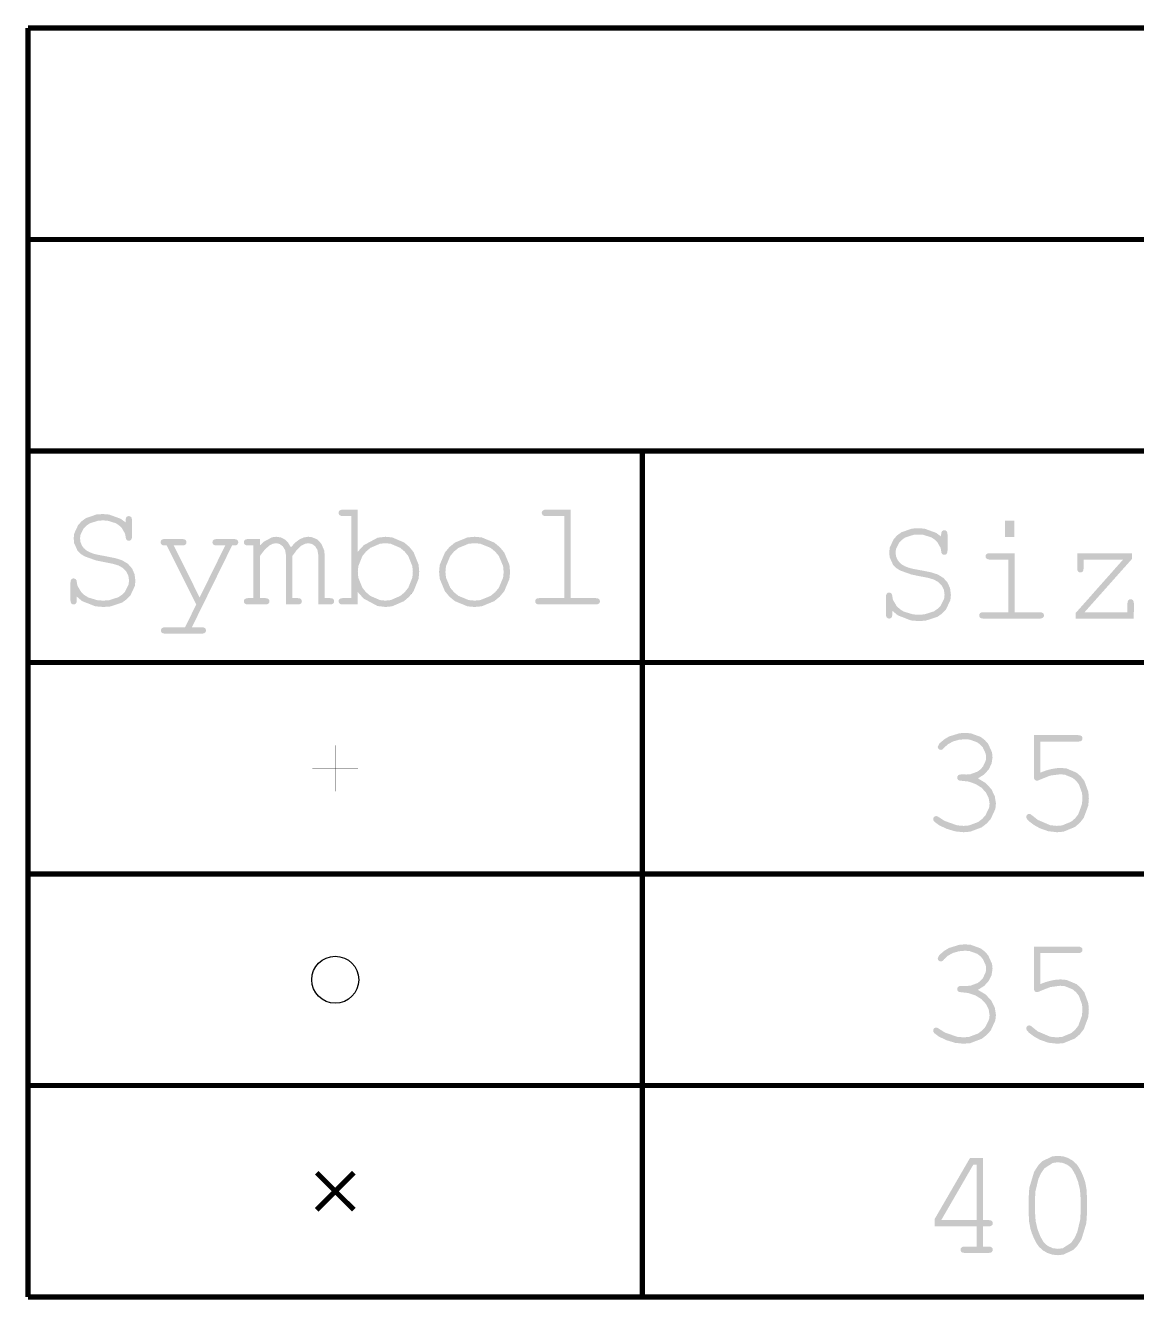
# Model space of a CAD drawing. Extents: x 0 to 13284, y 0 to 3969.
# Drawn here: x 7114 to 7962, y 2996 to 3969 of the extents above; entities that cross this region are included whole.
import ezdxf

# ---------------------------------------------------------------- set-up
doc = ezdxf.new("R2010")
doc.units = 0
doc.layers.add('DRILL_SYMBOLS', color=255, linetype='CONTINUOUS')

msp = doc.modelspace()

# ---------------------------------------------------------------- hatches: boundary and pattern name
at = {"layer": 'DRILL_SYMBOLS'}
for points in [[(7367.771693, 3599.107441), (7367.771693, 3566.984685), (7372.381772, 3571.980472), (7382.964409, 3577.689882), (7388.936969, 3578.403583), (7394.051654, 3577.922362), (7403.134843, 3574.072835), (7407.103307, 3570.704488), (7410.408583, 3566.63689), (7414.186024, 3557.193228), (7414.658228, 3551.817244), (7414.18063, 3546.381732), (7410.359921, 3536.808346), (7409.813858, 3551.586535), (7409.420984, 3555.996575), (7406.277913, 3563.767756), (7403.527717, 3567.128898), (7400.251299, 3569.916929), (7392.898228, 3573.103228), (7388.821614, 3573.501535), (7384.745, 3573.103228), (7377.391929, 3569.916929), (7374.115512, 3567.128898), (7371.365315, 3563.767756), (7368.222244, 3555.996575), (7367.82937, 3551.586535), (7368.222244, 3547.176496), (7371.365315, 3539.405354), (7374.115512, 3536.044213), (7377.391929, 3533.256181), (7384.745, 3530.069843), (7388.821614, 3529.671575), (7392.898228, 3530.069843), (7400.251299, 3533.256181), (7403.527717, 3536.044213), (7406.277913, 3539.405354), (7409.420984, 3547.176496), (7409.813858, 3551.586535), (7410.359921, 3536.808346), (7407.016811, 3532.670433), (7403.021299, 3529.239409), (7393.981378, 3525.318228), (7388.936969, 3524.82811), (7382.85626, 3525.541732), (7372.273622, 3531.250709), (7367.771693, 3536.246063), (7367.771693, 3526.730354), (7356.410512, 3526.730354), (7354.925472, 3526.903346), (7353.93063, 3527.422402), (7353.368346, 3528.200945), (7353.180906, 3529.15252), (7353.368346, 3530.140118), (7353.93063, 3530.911496), (7354.925472, 3531.408898), (7356.410512, 3531.574685), (7362.927323, 3531.574685), (7362.927323, 3594.205433), (7356.410512, 3594.205433), (7354.925472, 3594.378425), (7353.93063, 3594.89748), (7353.368346, 3595.690433), (7353.180906, 3596.685276), (7353.368346, 3597.63685), (7353.93063, 3598.415394), (7354.925472, 3598.934449), (7356.410512, 3599.107441)], [(7530.230945, 3599.107441), (7530.230945, 3531.574685), (7549.262362, 3531.574685), (7550.79063, 3531.408898), (7551.799882, 3530.911496), (7552.362165, 3530.140118), (7552.549606, 3529.15252), (7552.362165, 3528.200945), (7551.799882, 3527.422402), (7550.79063, 3526.903346), (7549.262362, 3526.730354), (7506.355118, 3526.730354), (7504.870118, 3526.903346), (7503.875276, 3527.422402), (7503.312992, 3528.200945), (7503.125551, 3529.15252), (7503.312992, 3530.140118), (7503.875276, 3530.911496), (7504.870118, 3531.408898), (7506.355118, 3531.574685), (7525.386575, 3531.574685), (7525.386575, 3594.205433), (7511.430197, 3594.205433), (7509.937953, 3594.378425), (7508.921496, 3594.89748), (7508.337559, 3595.690433), (7508.142953, 3596.685276), (7508.330354, 3597.63685), (7508.892677, 3598.415394), (7509.90189, 3598.934449), (7511.430197, 3599.107441)], [(7190.721693, 3589.361063), (7190.721693, 3590.975827), (7190.88748, 3592.460866), (7191.384882, 3593.455709), (7192.15626, 3594.017992), (7193.143858, 3594.205433), (7194.131457, 3594.017992), (7194.902835, 3593.455709), (7195.400236, 3592.460866), (7195.566024, 3590.975827), (7195.566024, 3578.634252), (7195.400236, 3577.149213), (7194.902835, 3576.154409), (7194.131457, 3575.592087), (7193.143858, 3575.404685), (7192.199488, 3575.577677), (7191.442559, 3576.096732), (7190.930748, 3577.005039), (7190.721693, 3578.345906), (7190.301772, 3580.706811), (7187.80748, 3585.060945), (7185.73315, 3587.054213), (7183.201024, 3588.744685), (7177.044646, 3590.676693), (7173.420354, 3590.918189), (7169.617677, 3590.660472), (7163.245039, 3588.598701), (7160.675079, 3586.794685), (7158.606142, 3584.641063), (7156.241614, 3579.782244), (7155.946063, 3577.077126), (7156.277677, 3574.323346), (7157.27248, 3571.829055), (7158.815197, 3569.688031), (7160.790433, 3567.993937), (7163.126102, 3566.66752), (7165.750118, 3565.629449), (7169.29689, 3564.713898), (7174.400787, 3563.755118), (7182.734252, 3562.125906), (7188.011142, 3560.467874), (7192.415748, 3557.786181), (7195.594882, 3554.239409), (7197.519646, 3549.899646), (7198.16122, 3544.839016), (7197.746732, 3540.839921), (7194.43063, 3533.760787), (7191.529055, 3530.680787), (7187.924646, 3528.120236), (7178.98563, 3525.193898), (7173.651063, 3524.82811), (7167.653268, 3525.32185), (7157.560827, 3529.27185), (7153.466181, 3532.72811), (7153.466181, 3529.959921), (7153.300394, 3528.474882), (7152.802992, 3527.480039), (7152.031614, 3526.917756), (7151.044016, 3526.730354), (7150.092441, 3526.917756), (7149.313898, 3527.480039), (7148.794843, 3528.474882), (7148.62185, 3529.959921), (7148.62185, 3543.339606), (7148.787638, 3544.867874), (7149.285039, 3545.877126), (7150.056417, 3546.439409), (7151.044016, 3546.62685), (7151.988386, 3546.453819), (7152.745315, 3545.934764), (7153.257126, 3545.026457), (7153.466181, 3543.68563), (7153.92937, 3541.092205), (7156.769685, 3536.262283), (7159.146811, 3534.025709), (7162.075394, 3532.120787), (7169.32752, 3529.943701), (7173.651063, 3529.671575), (7177.967362, 3529.956299), (7185.161811, 3532.234331), (7188.039961, 3534.227559), (7190.348622, 3536.610118), (7192.987047, 3542.002323), (7193.31689, 3545.012047), (7192.812244, 3548.609291), (7191.298386, 3551.788386), (7188.789685, 3554.448465), (7185.300591, 3556.488583), (7181.032953, 3557.771772), (7173.766378, 3559.199134), (7168.161496, 3560.341732), (7159.482008, 3563.427126), (7156.407441, 3565.369921), (7154.086181, 3567.665945), (7151.433307, 3573.577205), (7151.101693, 3577.19248), (7151.481969, 3580.865394), (7154.524094, 3587.411063), (7157.185984, 3590.28378), (7160.471417, 3592.680748), (7168.502126, 3595.420118), (7173.247362, 3595.76252), (7178.145787, 3595.362441), (7186.882953, 3592.161693)], [(7868.755906, 3590.745157), (7868.755906, 3578.230551), (7861.604685, 3578.230551), (7861.604685, 3590.745157)], [(7812.815039, 3578.576575), (7812.815039, 3580.191339), (7812.980827, 3581.676378), (7813.478228, 3582.67122), (7814.249606, 3583.233504), (7815.237205, 3583.420945), (7816.224803, 3583.233504), (7816.996181, 3582.67122), (7817.493583, 3581.676378), (7817.65937, 3580.191339), (7817.65937, 3567.849764), (7817.493583, 3566.364724), (7816.996181, 3565.369921), (7816.224803, 3564.807598), (7815.237205, 3564.620197), (7814.292835, 3564.793189), (7813.535906, 3565.312244), (7813.024094, 3566.220551), (7812.815039, 3567.561417), (7812.395118, 3569.922323), (7809.900827, 3574.276457), (7807.826496, 3576.269724), (7805.29437, 3577.960197), (7799.137992, 3579.892205), (7795.513701, 3580.133701), (7791.711024, 3579.875984), (7785.338386, 3577.814213), (7782.768425, 3576.010197), (7780.699488, 3573.856575), (7778.334961, 3568.997756), (7778.039409, 3566.292638), (7778.371024, 3563.538858), (7779.365827, 3561.044567), (7780.908543, 3558.903543), (7782.88378, 3557.209449), (7785.219449, 3555.883031), (7787.843465, 3554.844961), (7791.390236, 3553.929409), (7796.494134, 3552.97063), (7804.827598, 3551.341417), (7810.104488, 3549.683386), (7814.509094, 3547.001693), (7817.688228, 3543.454921), (7819.612992, 3539.115157), (7820.254567, 3534.054528), (7819.840079, 3530.055433), (7816.523976, 3522.976299), (7813.622402, 3519.896299), (7810.017992, 3517.335748), (7801.078976, 3514.409409), (7795.744409, 3514.043622), (7789.746614, 3514.537362), (7779.654173, 3518.487362), (7775.559528, 3521.943622), (7775.559528, 3519.175433), (7775.39374, 3517.690394), (7774.896339, 3516.695551), (7774.124961, 3516.133268), (7773.137362, 3515.945866), (7772.185787, 3516.133268), (7771.407244, 3516.695551), (7770.888189, 3517.690394), (7770.715197, 3519.175433), (7770.715197, 3532.555118), (7770.880984, 3534.083386), (7771.378386, 3535.092638), (7772.149764, 3535.654921), (7773.137362, 3535.842362), (7774.081732, 3535.669331), (7774.838661, 3535.150276), (7775.350472, 3534.241969), (7775.559528, 3532.901142), (7776.022717, 3530.307717), (7778.863031, 3525.477795), (7781.240157, 3523.24122), (7784.16874, 3521.336299), (7791.420866, 3519.159213), (7795.744409, 3518.887087), (7800.060709, 3519.171811), (7807.255157, 3521.449843), (7810.133307, 3523.443071), (7812.441969, 3525.82563), (7815.080394, 3531.217835), (7815.410236, 3534.227559), (7814.905591, 3537.824803), (7813.391732, 3541.003898), (7810.883031, 3543.663976), (7807.393937, 3545.704094), (7803.126299, 3546.987283), (7795.859724, 3548.414646), (7790.254843, 3549.557244), (7781.575354, 3552.642638), (7778.500787, 3554.585433), (7776.179528, 3556.881457), (7773.526654, 3562.792717), (7773.195039, 3566.407992), (7773.575315, 3570.080906), (7776.617441, 3576.626575), (7779.279331, 3579.499291), (7782.564764, 3581.89626), (7790.595472, 3584.63563), (7795.340709, 3584.978031), (7800.239134, 3584.577953), (7808.976299, 3581.377205)], [(7244.586417, 3526.730354), (7222.094724, 3571.771378), (7220.652913, 3571.771378), (7219.167913, 3571.944409), (7218.173071, 3572.463465), (7217.610787, 3573.242008), (7217.423346, 3574.193583), (7217.517087, 3574.907244), (7217.798228, 3575.548858), (7218.230748, 3576.067874), (7218.778622, 3576.413898), (7219.549961, 3576.608543), (7220.652913, 3576.673425), (7233.917283, 3576.673425), (7235.402283, 3576.500433), (7236.397126, 3575.981378), (7236.959409, 3575.188386), (7237.14685, 3574.193583), (7236.959409, 3573.242008), (7236.397126, 3572.463465), (7235.402283, 3571.944409), (7233.917283, 3571.771378), (7227.400433, 3571.771378), (7247.181614, 3532.036063), (7266.674409, 3571.771378), (7260.157559, 3571.771378), (7258.672559, 3571.944409), (7257.677717, 3572.463465), (7257.115433, 3573.256417), (7256.927992, 3574.25126), (7257.115433, 3575.202835), (7257.677717, 3575.981378), (7258.672559, 3576.500433), (7260.157559, 3576.673425), (7273.364252, 3576.673425), (7274.89252, 3576.500433), (7275.901772, 3575.981378), (7276.464055, 3575.188386), (7276.651496, 3574.193583), (7276.536142, 3573.472677), (7276.190118, 3572.809488), (7275.699921, 3572.283228), (7275.152047, 3571.973228), (7274.056299, 3571.82185), (7271.92248, 3571.771378), (7241.241496, 3509.314606), (7248.796378, 3509.314606), (7250.281417, 3509.14878), (7251.27622, 3508.651378), (7251.838543, 3507.880039), (7252.025945, 3506.892402), (7251.838543, 3505.940827), (7251.27622, 3505.162283), (7250.281417, 3504.643228), (7248.796378, 3504.470236), (7220.883622, 3504.470236), (7219.398583, 3504.636024), (7218.40378, 3505.133425), (7217.841457, 3505.904803), (7217.654055, 3506.892402), (7217.841457, 3507.880039), (7218.40378, 3508.651378), (7219.398583, 3509.14878), (7220.883622, 3509.314606), (7236.051102, 3509.314606)], [(7293.087717, 3576.673425), (7293.087717, 3571.771378), (7296.176732, 3574.672953), (7302.376378, 3577.989055), (7305.487008, 3578.403583), (7309.004921, 3577.906142), (7312.061496, 3576.413898), (7314.656693, 3573.912441), (7316.790512, 3570.387283), (7320.041732, 3573.912441), (7323.336181, 3576.413898), (7326.659449, 3577.906142), (7329.997165, 3578.403583), (7332.487835, 3578.190906), (7336.668976, 3576.489606), (7338.359488, 3575.000984), (7340.150866, 3572.759016), (7342.198189, 3567.972323), (7342.454094, 3565.427598), (7342.454094, 3531.574685), (7346.54874, 3531.574685), (7348.03378, 3531.408898), (7349.028622, 3530.911496), (7349.590906, 3530.140118), (7349.778346, 3529.15252), (7349.590906, 3528.200945), (7349.028622, 3527.422402), (7348.03378, 3526.903346), (7346.54874, 3526.730354), (7337.609764, 3526.730354), (7337.609764, 3564.96622), (7337.047441, 3568.339961), (7335.360591, 3571.079331), (7332.938386, 3572.895984), (7330.170197, 3573.501535), (7327.445236, 3573.004134), (7324.576102, 3571.51189), (7321.433031, 3568.563465), (7317.88626, 3563.697441), (7317.88626, 3531.574685), (7321.923228, 3531.574685), (7323.408268, 3531.408898), (7324.403071, 3530.911496), (7324.965394, 3530.140118), (7325.152795, 3529.15252), (7324.965394, 3528.200945), (7324.403071, 3527.422402), (7323.408268, 3526.903346), (7321.923228, 3526.730354), (7312.984213, 3526.730354), (7312.984213, 3564.620197), (7312.414724, 3568.145315), (7310.70622, 3570.992835), (7308.29126, 3572.87437), (7305.602323, 3573.501535), (7303.021575, 3573.083425), (7300.469606, 3571.829055), (7296.865157, 3568.613898), (7293.087717, 3563.697441), (7293.087717, 3531.574685), (7297.182362, 3531.574685), (7298.667402, 3531.408898), (7299.662205, 3530.911496), (7300.224528, 3530.140118), (7300.411929, 3529.15252), (7300.224528, 3528.200945), (7299.662205, 3527.422402), (7298.667402, 3526.903346), (7297.182362, 3526.730354), (7284.148701, 3526.730354), (7282.663701, 3526.903346), (7281.668858, 3527.422402), (7281.106575, 3528.200945), (7280.919134, 3529.15252), (7281.106575, 3530.140118), (7281.668858, 3530.911496), (7282.663701, 3531.408898), (7284.148701, 3531.574685), (7288.243346, 3531.574685), (7288.243346, 3571.771378), (7284.148701, 3571.771378), (7282.663701, 3571.944409), (7281.668858, 3572.463465), (7281.106575, 3573.256417), (7280.919134, 3574.25126), (7281.106575, 3575.202835), (7281.668858, 3575.981378), (7282.663701, 3576.500433), (7284.148701, 3576.673425)], [(7483.97878, 3551.586535), (7483.48315, 3546.251969), (7479.518268, 3536.793937), (7479.076732, 3551.586535), (7478.67126, 3555.97315), (7475.427244, 3563.729882), (7472.58874, 3567.100039), (7469.173543, 3569.900709), (7461.315866, 3573.101417), (7456.873386, 3573.501535), (7452.430945, 3573.099646), (7444.573268, 3569.884488), (7441.158071, 3567.07122), (7438.319567, 3563.692047), (7435.075551, 3555.949724), (7434.670079, 3551.586535), (7435.075551, 3547.246811), (7438.319567, 3539.518898), (7441.158071, 3536.130709), (7444.573268, 3533.304843), (7452.430945, 3530.075236), (7456.873386, 3529.671575), (7461.315866, 3530.073465), (7469.173543, 3533.288622), (7472.58874, 3536.10189), (7475.427244, 3539.481024), (7478.67126, 3547.223386), (7479.076732, 3551.586535), (7479.518268, 3536.793937), (7476.049016, 3532.670433), (7471.880472, 3529.239409), (7462.321496, 3525.318228), (7456.931063, 3524.82811), (7451.491969, 3525.320039), (7441.889764, 3529.25563), (7437.726614, 3532.699291), (7434.269961, 3536.831772), (7430.319488, 3546.275394), (7429.825709, 3551.586535), (7430.319488, 3556.922913), (7434.269961, 3566.395394), (7437.726614, 3570.531457), (7441.889764, 3573.975512), (7451.491969, 3577.911575), (7456.931063, 3578.403583), (7462.321496, 3577.913346), (7471.880472, 3573.991732), (7476.049016, 3570.560315), (7479.518268, 3566.433228), (7483.48315, 3556.946339)], [(7868.928937, 3565.888937), (7868.928937, 3520.790197), (7887.960354, 3520.790197), (7889.488622, 3520.624409), (7890.497874, 3520.127008), (7891.060157, 3519.35563), (7891.247598, 3518.368031), (7891.060157, 3517.416457), (7890.497874, 3516.637913), (7889.488622, 3516.118858), (7887.960354, 3515.945866), (7845.05311, 3515.945866), (7843.568071, 3516.118858), (7842.573268, 3516.637913), (7842.010984, 3517.416457), (7841.823543, 3518.368031), (7842.010984, 3519.35563), (7842.573268, 3520.127008), (7843.568071, 3520.624409), (7845.05311, 3520.790197), (7864.084567, 3520.790197), (7864.084567, 3560.98689), (7849.955157, 3560.98689), (7848.462913, 3561.159921), (7847.446457, 3561.678976), (7846.862559, 3562.45752), (7846.667913, 3563.409094), (7846.855354, 3564.403898), (7847.417638, 3565.19689), (7848.42689, 3565.715945), (7849.955157, 3565.888937)], [(7958.434331, 3565.888937), (7958.434331, 3561.563622), (7922.159252, 3520.790197), (7954.916417, 3520.790197), (7954.916417, 3527.480039), (7955.082205, 3528.965079), (7955.579606, 3529.959921), (7956.350984, 3530.522205), (7957.338583, 3530.709646), (7958.333425, 3530.522205), (7959.126378, 3529.959921), (7959.645433, 3528.965079), (7959.818425, 3527.480039), (7959.760748, 3515.945866), (7915.469409, 3515.945866), (7915.469409, 3520.271181), (7951.571496, 3560.98689), (7921.467205, 3560.98689), (7921.467205, 3554.412402), (7921.294213, 3552.927402), (7920.775157, 3551.932559), (7919.996614, 3551.370276), (7919.045039, 3551.182835), (7918.050197, 3551.370276), (7917.257244, 3551.932559), (7916.738189, 3552.927402), (7916.565157, 3554.412402), (7916.565157, 3565.888937)], [(7840.872008, 3394.00437), (7846.768858, 3390.450394), (7851.079764, 3385.78626), (7853.718189, 3380.458898), (7854.597677, 3374.915276), (7854.156142, 3370.689055), (7850.62378, 3363.00437), (7847.532992, 3359.545945), (7843.778976, 3356.632126), (7834.940866, 3353.302087), (7829.856811, 3352.885827), (7823.513031, 3353.548819), (7816.938504, 3355.537795), (7811.257913, 3358.219488), (7807.595827, 3360.958858), (7806.947008, 3361.910433), (7806.730748, 3362.919685), (7806.896535, 3363.784764), (7807.393976, 3364.534488), (7808.122047, 3365.053504), (7808.979921, 3365.226535), (7809.960315, 3365.010276), (7811.056063, 3364.361457), (7815.590472, 3361.459882), (7825.048504, 3358.143819), (7829.972165, 3357.729291), (7834.010945, 3358.059094), (7841.06122, 3360.697559), (7844.072717, 3363.006181), (7846.557992, 3365.718543), (7849.398268, 3371.586575), (7849.753307, 3374.742244), (7849.054055, 3379.024331), (7846.956299, 3383.219882), (7843.546496, 3386.932441), (7838.911181, 3389.765551), (7833.634291, 3391.560551), (7828.299724, 3392.158898), (7826.814685, 3392.324685), (7825.819843, 3392.822087), (7825.257559, 3393.593465), (7825.070118, 3394.581063), (7825.250354, 3395.532638), (7825.791024, 3396.31122), (7826.692126, 3396.830236), (7827.953701, 3397.003268), (7832.105984, 3396.945591), (7835.222047, 3397.194291), (7840.599843, 3399.183937), (7842.861654, 3400.924882), (7844.716102, 3402.993819), (7846.835512, 3407.60752), (7847.100472, 3410.152244), (7846.822913, 3412.783504), (7844.602598, 3417.570197), (7842.659803, 3419.72563), (7840.270039, 3421.542283), (7834.474094, 3423.618425), (7831.067913, 3423.877953), (7826.252402, 3423.445433), (7821.840551, 3422.147835), (7818.048701, 3420.100512), (7815.093031, 3417.41878), (7814.278425, 3416.488858), (7813.680118, 3416.005866), (7813.153858, 3415.81122), (7812.555512, 3415.746339), (7811.647205, 3415.912126), (7810.883071, 3416.409567), (7810.364016, 3417.137638), (7810.191024, 3417.995512), (7811.445354, 3420.605118), (7815.208386, 3423.820276), (7818.816417, 3425.964921), (7826.746181, 3428.415945), (7831.067913, 3428.722323), (7835.447323, 3428.378071), (7842.973386, 3425.624291), (7846.120039, 3423.214724), (7848.693622, 3420.32937), (7851.634843, 3413.769291), (7852.00248, 3410.094567), (7851.296024, 3405.379961), (7849.176614, 3400.924882), (7845.68752, 3397.032087)], [(7888.450591, 3422.090157), (7888.450591, 3398.387362), (7892.631732, 3399.951693), (7896.639843, 3401.069055), (7900.460551, 3401.739488), (7904.079409, 3401.962953), (7908.449803, 3401.562874), (7916.076811, 3398.362126), (7919.333386, 3395.561496), (7922.020512, 3392.108425), (7925.091496, 3383.688465), (7925.475354, 3378.721535), (7925.042835, 3373.228386), (7921.582559, 3363.885669), (7918.554843, 3360.036142), (7914.878307, 3356.907874), (7906.227677, 3353.332717), (7901.253543, 3352.885827), (7894.520433, 3353.649764), (7888.04689, 3355.941496), (7883.750394, 3358.334843), (7879.857598, 3361.247244), (7878.213976, 3362.991772), (7877.666102, 3364.419134), (7877.839094, 3365.377913), (7878.35815, 3366.17811), (7879.107874, 3366.71878), (7879.972953, 3366.898976), (7880.982165, 3366.639449), (7882.049094, 3365.860906), (7886.500591, 3362.303307), (7895.987441, 3358.23752), (7901.022874, 3357.729291), (7905.077835, 3358.091535), (7912.084882, 3360.989528), (7915.036929, 3363.525236), (7917.459094, 3366.662913), (7920.227323, 3374.376378), (7920.573346, 3378.952244), (7920.274173, 3382.846811), (7917.880827, 3389.435748), (7915.786654, 3392.130039), (7913.231102, 3394.312559), (7907.146811, 3396.806811), (7903.618071, 3397.118583), (7896.06315, 3396.12378), (7888.508228, 3393.139291), (7886.936693, 3392.447244), (7885.913031, 3392.216575), (7884.975906, 3392.389567), (7884.240591, 3392.908622), (7883.764803, 3393.744843), (7883.60622, 3394.869409), (7883.60622, 3426.992165), (7917.401417, 3426.992165), (7918.886457, 3426.819173), (7919.88126, 3426.300118), (7920.443583, 3425.507165), (7920.630984, 3424.512323), (7920.443583, 3423.560748), (7919.88126, 3422.782205), (7918.886457, 3422.26315), (7917.401417, 3422.090157)], [(7840.872008, 3232.587047), (7846.768858, 3229.033071), (7851.079764, 3224.368937), (7853.718189, 3219.041575), (7854.597677, 3213.497953), (7854.156142, 3209.271732), (7850.62378, 3201.587047), (7847.532992, 3198.128622), (7843.778976, 3195.214803), (7834.940866, 3191.884764), (7829.856811, 3191.468504), (7823.513031, 3192.131496), (7816.938504, 3194.120472), (7811.257913, 3196.802165), (7807.595827, 3199.541535), (7806.947008, 3200.49311), (7806.730748, 3201.502362), (7806.896535, 3202.367441), (7807.393976, 3203.117165), (7808.122047, 3203.636181), (7808.979921, 3203.809213), (7809.960315, 3203.592953), (7811.056063, 3202.944134), (7815.590472, 3200.042559), (7825.048504, 3196.726496), (7829.972165, 3196.311969), (7834.010945, 3196.641772), (7841.06122, 3199.280236), (7844.072717, 3201.588858), (7846.557992, 3204.30122), (7849.398268, 3210.169252), (7849.753307, 3213.324921), (7849.054055, 3217.607008), (7846.956299, 3221.802559), (7843.546496, 3225.515118), (7838.911181, 3228.348228), (7833.634291, 3230.143228), (7828.299724, 3230.741575), (7826.814685, 3230.907362), (7825.819843, 3231.404764), (7825.257559, 3232.176142), (7825.070118, 3233.16374), (7825.250354, 3234.115315), (7825.791024, 3234.893898), (7826.692126, 3235.412913), (7827.953701, 3235.585945), (7832.105984, 3235.528268), (7835.222047, 3235.776969), (7840.599843, 3237.766614), (7842.861654, 3239.507559), (7844.716102, 3241.576496), (7846.835512, 3246.190197), (7847.100472, 3248.734921), (7846.822913, 3251.366181), (7844.602598, 3256.152874), (7842.659803, 3258.308307), (7840.270039, 3260.124961), (7834.474094, 3262.201102), (7831.067913, 3262.46063), (7826.252402, 3262.02811), (7821.840551, 3260.730512), (7818.048701, 3258.683189), (7815.093031, 3256.001457), (7814.278425, 3255.071535), (7813.680118, 3254.588543), (7813.153858, 3254.393898), (7812.555512, 3254.329016), (7811.647205, 3254.494803), (7810.883071, 3254.992244), (7810.364016, 3255.720315), (7810.191024, 3256.578189), (7811.445354, 3259.187795), (7815.208386, 3262.402953), (7818.816417, 3264.547598), (7826.746181, 3266.998622), (7831.067913, 3267.305), (7835.447323, 3266.960748), (7842.973386, 3264.206969), (7846.120039, 3261.797402), (7848.693622, 3258.912047), (7851.634843, 3252.351969), (7852.00248, 3248.677244), (7851.296024, 3243.962638), (7849.176614, 3239.507559), (7845.68752, 3235.614764)], [(7888.450591, 3260.672835), (7888.450591, 3236.970039), (7892.631732, 3238.53437), (7896.639843, 3239.651732), (7900.460551, 3240.322165), (7904.079409, 3240.54563), (7908.449803, 3240.145551), (7916.076811, 3236.944803), (7919.333386, 3234.144173), (7922.020512, 3230.691102), (7925.091496, 3222.271142), (7925.475354, 3217.304213), (7925.042835, 3211.811063), (7921.582559, 3202.468346), (7918.554843, 3198.618819), (7914.878307, 3195.490551), (7906.227677, 3191.915394), (7901.253543, 3191.468504), (7894.520433, 3192.232441), (7888.04689, 3194.524173), (7883.750394, 3196.91752), (7879.857598, 3199.829921), (7878.213976, 3201.574449), (7877.666102, 3203.001811), (7877.839094, 3203.960591), (7878.35815, 3204.760787), (7879.107874, 3205.301457), (7879.972953, 3205.481654), (7880.982165, 3205.222126), (7882.049094, 3204.443583), (7886.500591, 3200.885984), (7895.987441, 3196.820197), (7901.022874, 3196.311969), (7905.077835, 3196.674213), (7912.084882, 3199.572205), (7915.036929, 3202.107913), (7917.459094, 3205.245591), (7920.227323, 3212.959055), (7920.573346, 3217.534921), (7920.274173, 3221.429488), (7917.880827, 3228.018425), (7915.786654, 3230.712717), (7913.231102, 3232.895236), (7907.146811, 3235.389488), (7903.618071, 3235.70126), (7896.06315, 3234.706457), (7888.508228, 3231.721969), (7886.936693, 3231.029921), (7885.913031, 3230.799252), (7884.975906, 3230.972244), (7884.240591, 3231.491299), (7883.764803, 3232.32752), (7883.60622, 3233.452087), (7883.60622, 3265.574843), (7917.401417, 3265.574843), (7918.886457, 3265.40185), (7919.88126, 3264.882795), (7920.443583, 3264.089843), (7920.630984, 3263.095), (7920.443583, 3262.143425), (7919.88126, 3261.364882), (7918.886457, 3260.845827), (7917.401417, 3260.672835)], [(7839.949252, 3052.022953), (7839.949252, 3099.255512), (7837.411732, 3099.255512), (7812.901535, 3056.867323), (7839.949252, 3056.867323), (7839.949252, 3052.022953), (7807.826496, 3052.022953), (7807.826496, 3057.617047), (7834.758858, 3104.15752), (7844.851299, 3104.15752), (7844.851299, 3056.867323), (7848.888268, 3056.867323), (7850.416535, 3056.701496), (7851.425787, 3056.204094), (7851.988071, 3055.432756), (7852.175512, 3054.445118), (7851.988071, 3053.493543), (7851.425787, 3052.715), (7850.416535, 3052.195945), (7848.888268, 3052.022953), (7844.851299, 3052.022953), (7844.851299, 3036.624764), (7848.888268, 3036.624764), (7850.416535, 3036.458976), (7851.425787, 3035.961575), (7851.988071, 3035.190197), (7852.175512, 3034.202598), (7851.988071, 3033.251024), (7851.425787, 3032.47248), (7850.416535, 3031.953425), (7848.888268, 3031.780433), (7830.894921, 3031.780433), (7829.366614, 3031.953425), (7828.357362, 3032.47248), (7827.795079, 3033.251024), (7827.607638, 3034.202598), (7827.795079, 3035.190197), (7828.357362, 3035.961575), (7829.366614, 3036.458976), (7830.894921, 3036.624764), (7839.949252, 3036.624764)], [(7924.033583, 3073.937913), (7924.033583, 3061.942362), (7923.568622, 3054.535236), (7919.848819, 3042.164803), (7919.189213, 3073.303543), (7918.70622, 3079.928504), (7917.257244, 3086.077677), (7915.202717, 3091.39063), (7912.903071, 3095.50689), (7911.245039, 3097.381181), (7909.154488, 3098.967126), (7905.665354, 3100.481024), (7901.772598, 3100.98563), (7897.926654, 3100.466575), (7891.553976, 3096.314291), (7889.027283, 3092.681024), (7887.008819, 3088.355669), (7884.701969, 3078.666929), (7884.413622, 3073.303543), (7884.413622, 3062.634409), (7884.896614, 3056.002244), (7886.345591, 3049.831457), (7888.414528, 3044.49689), (7890.757402, 3040.373386), (7892.372205, 3038.542323), (7894.448346, 3036.970787), (7897.95189, 3035.413701), (7901.887913, 3034.894646), (7905.708622, 3035.415472), (7912.052441, 3039.582205), (7914.575551, 3043.22811), (7916.594016, 3047.566063), (7918.900866, 3057.269213), (7919.189213, 3062.634409), (7919.189213, 3073.303543), (7919.848819, 3042.164803), (7916.594016, 3037.201496), (7913.490591, 3034.073228), (7906.137559, 3030.498071), (7901.887913, 3030.051181), (7897.742835, 3030.476496), (7893.842795, 3031.75248), (7890.346496, 3033.791929), (7887.41248, 3036.509449), (7885.660748, 3038.989291), (7883.750394, 3042.622559), (7882.04189, 3046.659528), (7880.895669, 3050.350472), (7879.900866, 3055.728307), (7879.569252, 3061.942362), (7879.569252, 3073.937913), (7880.034213, 3081.370276), (7883.753976, 3093.769528), (7887.008819, 3098.736457), (7890.112205, 3101.865118), (7897.465276, 3105.440709), (7901.714921, 3105.887677), (7905.896063, 3105.462323), (7909.788858, 3104.186378), (7913.263543, 3102.14626), (7916.190315, 3099.428504), (7917.97815, 3096.905394), (7919.88126, 3093.257717), (7921.582559, 3089.235157), (7922.764843, 3085.58748), (7923.716417, 3080.195236)]]:
    msp.add_hatch(color=7, dxfattribs=at).paths.add_polyline_path(points)

# ---------------------------------------------------------------- linework, layer by layer
at = {"layer": 'DRILL_SYMBOLS', "color": 7}
for points, const_width in [([(13281.884016, 3966.692913), (7116.299213, 3966.692913)], 3.937008), ([(7116.299213, 3966.692913), (7116.299213, 2998.188976)], 3.937008), ([(7116.299213, 3805.275591), (13281.884016, 3805.275591)], 3.937008), ([(7116.299213, 3643.858268), (13281.884016, 3643.858268)], 3.937008), ([(7584.872283, 3643.858268), (7584.872283, 2998.188976)], 3.937008), ([(7367.771693, 3599.107441), (7367.771693, 3566.984685), (7372.381772, 3571.980472), (7382.964409, 3577.689882), (7388.936969, 3578.403583), (7394.051654, 3577.922362), (7403.134843, 3574.072835), (7407.103307, 3570.704488), (7410.408583, 3566.63689), (7414.186024, 3557.193228), (7414.658228, 3551.817244), (7414.18063, 3546.381732), (7410.359921, 3536.808346), (7409.813858, 3551.586535), (7409.420984, 3555.996575), (7406.277913, 3563.767756), (7403.527717, 3567.128898), (7400.251299, 3569.916929), (7392.898228, 3573.103228), (7388.821614, 3573.501535), (7384.745, 3573.103228), (7377.391929, 3569.916929), (7374.115512, 3567.128898), (7371.365315, 3563.767756), (7368.222244, 3555.996575), (7367.82937, 3551.586535), (7368.222244, 3547.176496), (7371.365315, 3539.405354), (7374.115512, 3536.044213), (7377.391929, 3533.256181), (7384.745, 3530.069843), (7388.821614, 3529.671575), (7392.898228, 3530.069843), (7400.251299, 3533.256181), (7403.527717, 3536.044213), (7406.277913, 3539.405354), (7409.420984, 3547.176496), (7409.813858, 3551.586535), (7410.359921, 3536.808346), (7407.016811, 3532.670433), (7403.021299, 3529.239409), (7393.981378, 3525.318228), (7388.936969, 3524.82811), (7382.85626, 3525.541732), (7372.273622, 3531.250709), (7367.771693, 3536.246063), (7367.771693, 3526.730354), (7356.410512, 3526.730354), (7354.925472, 3526.903346), (7353.93063, 3527.422402), (7353.368346, 3528.200945), (7353.180906, 3529.15252), (7353.368346, 3530.140118), (7353.93063, 3530.911496), (7354.925472, 3531.408898), (7356.410512, 3531.574685), (7362.927323, 3531.574685), (7362.927323, 3594.205433), (7356.410512, 3594.205433), (7354.925472, 3594.378425), (7353.93063, 3594.89748), (7353.368346, 3595.690433), (7353.180906, 3596.685276), (7353.368346, 3597.63685), (7353.93063, 3598.415394), (7354.925472, 3598.934449), (7356.410512, 3599.107441), (7367.771693, 3599.107441)], 0.000039), ([(7530.230945, 3599.107441), (7530.230945, 3531.574685), (7549.262362, 3531.574685), (7550.79063, 3531.408898), (7551.799882, 3530.911496), (7552.362165, 3530.140118), (7552.549606, 3529.15252), (7552.362165, 3528.200945), (7551.799882, 3527.422402), (7550.79063, 3526.903346), (7549.262362, 3526.730354), (7506.355118, 3526.730354), (7504.870118, 3526.903346), (7503.875276, 3527.422402), (7503.312992, 3528.200945), (7503.125551, 3529.15252), (7503.312992, 3530.140118), (7503.875276, 3530.911496), (7504.870118, 3531.408898), (7506.355118, 3531.574685), (7525.386575, 3531.574685), (7525.386575, 3594.205433), (7511.430197, 3594.205433), (7509.937953, 3594.378425), (7508.921496, 3594.89748), (7508.337559, 3595.690433), (7508.142953, 3596.685276), (7508.330354, 3597.63685), (7508.892677, 3598.415394), (7509.90189, 3598.934449), (7511.430197, 3599.107441), (7530.230945, 3599.107441)], 0.000039), ([(7190.721693, 3589.361063), (7190.721693, 3590.975827), (7190.88748, 3592.460866), (7191.384882, 3593.455709), (7192.15626, 3594.017992), (7193.143858, 3594.205433), (7194.131457, 3594.017992), (7194.902835, 3593.455709), (7195.400236, 3592.460866), (7195.566024, 3590.975827), (7195.566024, 3578.634252), (7195.400236, 3577.149213), (7194.902835, 3576.154409), (7194.131457, 3575.592087), (7193.143858, 3575.404685), (7192.199488, 3575.577677), (7191.442559, 3576.096732), (7190.930748, 3577.005039), (7190.721693, 3578.345906), (7190.301772, 3580.706811), (7187.80748, 3585.060945), (7185.73315, 3587.054213), (7183.201024, 3588.744685), (7177.044646, 3590.676693), (7173.420354, 3590.918189), (7169.617677, 3590.660472), (7163.245039, 3588.598701), (7160.675079, 3586.794685), (7158.606142, 3584.641063), (7156.241614, 3579.782244), (7155.946063, 3577.077126), (7156.277677, 3574.323346), (7157.27248, 3571.829055), (7158.815197, 3569.688031), (7160.790433, 3567.993937), (7163.126102, 3566.66752), (7165.750118, 3565.629449), (7169.29689, 3564.713898), (7174.400787, 3563.755118), (7182.734252, 3562.125906), (7188.011142, 3560.467874), (7192.415748, 3557.786181), (7195.594882, 3554.239409), (7197.519646, 3549.899646), (7198.16122, 3544.839016), (7197.746732, 3540.839921), (7194.43063, 3533.760787), (7191.529055, 3530.680787), (7187.924646, 3528.120236), (7178.98563, 3525.193898), (7173.651063, 3524.82811), (7167.653268, 3525.32185), (7157.560827, 3529.27185), (7153.466181, 3532.72811), (7153.466181, 3529.959921), (7153.300394, 3528.474882), (7152.802992, 3527.480039), (7152.031614, 3526.917756), (7151.044016, 3526.730354), (7150.092441, 3526.917756), (7149.313898, 3527.480039), (7148.794843, 3528.474882), (7148.62185, 3529.959921), (7148.62185, 3543.339606), (7148.787638, 3544.867874), (7149.285039, 3545.877126), (7150.056417, 3546.439409), (7151.044016, 3546.62685), (7151.988386, 3546.453819), (7152.745315, 3545.934764), (7153.257126, 3545.026457), (7153.466181, 3543.68563), (7153.92937, 3541.092205), (7156.769685, 3536.262283), (7159.146811, 3534.025709), (7162.075394, 3532.120787), (7169.32752, 3529.943701), (7173.651063, 3529.671575), (7177.967362, 3529.956299), (7185.161811, 3532.234331), (7188.039961, 3534.227559), (7190.348622, 3536.610118), (7192.987047, 3542.002323), (7193.31689, 3545.012047), (7192.812244, 3548.609291), (7191.298386, 3551.788386), (7188.789685, 3554.448465), (7185.300591, 3556.488583), (7181.032953, 3557.771772), (7173.766378, 3559.199134), (7168.161496, 3560.341732), (7159.482008, 3563.427126), (7156.407441, 3565.369921), (7154.086181, 3567.665945), (7151.433307, 3573.577205), (7151.101693, 3577.19248), (7151.481969, 3580.865394), (7154.524094, 3587.411063), (7157.185984, 3590.28378), (7160.471417, 3592.680748), (7168.502126, 3595.420118), (7173.247362, 3595.76252), (7178.145787, 3595.362441), (7186.882953, 3592.161693), (7190.721693, 3589.361063)], 0.000039), ([(7868.755906, 3590.745157), (7868.755906, 3578.230551), (7861.604685, 3578.230551), (7861.604685, 3590.745157), (7868.755906, 3590.745157)], 0.000039), ([(7812.815039, 3578.576575), (7812.815039, 3580.191339), (7812.980827, 3581.676378), (7813.478228, 3582.67122), (7814.249606, 3583.233504), (7815.237205, 3583.420945), (7816.224803, 3583.233504), (7816.996181, 3582.67122), (7817.493583, 3581.676378), (7817.65937, 3580.191339), (7817.65937, 3567.849764), (7817.493583, 3566.364724), (7816.996181, 3565.369921), (7816.224803, 3564.807598), (7815.237205, 3564.620197), (7814.292835, 3564.793189), (7813.535906, 3565.312244), (7813.024094, 3566.220551), (7812.815039, 3567.561417), (7812.395118, 3569.922323), (7809.900827, 3574.276457), (7807.826496, 3576.269724), (7805.29437, 3577.960197), (7799.137992, 3579.892205), (7795.513701, 3580.133701), (7791.711024, 3579.875984), (7785.338386, 3577.814213), (7782.768425, 3576.010197), (7780.699488, 3573.856575), (7778.334961, 3568.997756), (7778.039409, 3566.292638), (7778.371024, 3563.538858), (7779.365827, 3561.044567), (7780.908543, 3558.903543), (7782.88378, 3557.209449), (7785.219449, 3555.883031), (7787.843465, 3554.844961), (7791.390236, 3553.929409), (7796.494134, 3552.97063), (7804.827598, 3551.341417), (7810.104488, 3549.683386), (7814.509094, 3547.001693), (7817.688228, 3543.454921), (7819.612992, 3539.115157), (7820.254567, 3534.054528), (7819.840079, 3530.055433), (7816.523976, 3522.976299), (7813.622402, 3519.896299), (7810.017992, 3517.335748), (7801.078976, 3514.409409), (7795.744409, 3514.043622), (7789.746614, 3514.537362), (7779.654173, 3518.487362), (7775.559528, 3521.943622), (7775.559528, 3519.175433), (7775.39374, 3517.690394), (7774.896339, 3516.695551), (7774.124961, 3516.133268), (7773.137362, 3515.945866), (7772.185787, 3516.133268), (7771.407244, 3516.695551), (7770.888189, 3517.690394), (7770.715197, 3519.175433), (7770.715197, 3532.555118), (7770.880984, 3534.083386), (7771.378386, 3535.092638), (7772.149764, 3535.654921), (7773.137362, 3535.842362), (7774.081732, 3535.669331), (7774.838661, 3535.150276), (7775.350472, 3534.241969), (7775.559528, 3532.901142), (7776.022717, 3530.307717), (7778.863031, 3525.477795), (7781.240157, 3523.24122), (7784.16874, 3521.336299), (7791.420866, 3519.159213), (7795.744409, 3518.887087), (7800.060709, 3519.171811), (7807.255157, 3521.449843), (7810.133307, 3523.443071), (7812.441969, 3525.82563), (7815.080394, 3531.217835), (7815.410236, 3534.227559), (7814.905591, 3537.824803), (7813.391732, 3541.003898), (7810.883031, 3543.663976), (7807.393937, 3545.704094), (7803.126299, 3546.987283), (7795.859724, 3548.414646), (7790.254843, 3549.557244), (7781.575354, 3552.642638), (7778.500787, 3554.585433), (7776.179528, 3556.881457), (7773.526654, 3562.792717), (7773.195039, 3566.407992), (7773.575315, 3570.080906), (7776.617441, 3576.626575), (7779.279331, 3579.499291), (7782.564764, 3581.89626), (7790.595472, 3584.63563), (7795.340709, 3584.978031), (7800.239134, 3584.577953), (7808.976299, 3581.377205), (7812.815039, 3578.576575)], 0.000039), ([(7244.586417, 3526.730354), (7222.094724, 3571.771378), (7220.652913, 3571.771378), (7219.167913, 3571.944409), (7218.173071, 3572.463465), (7217.610787, 3573.242008), (7217.423346, 3574.193583), (7217.517087, 3574.907244), (7217.798228, 3575.548858), (7218.230748, 3576.067874), (7218.778622, 3576.413898), (7219.549961, 3576.608543), (7220.652913, 3576.673425), (7233.917283, 3576.673425), (7235.402283, 3576.500433), (7236.397126, 3575.981378), (7236.959409, 3575.188386), (7237.14685, 3574.193583), (7236.959409, 3573.242008), (7236.397126, 3572.463465), (7235.402283, 3571.944409), (7233.917283, 3571.771378), (7227.400433, 3571.771378), (7247.181614, 3532.036063), (7266.674409, 3571.771378), (7260.157559, 3571.771378), (7258.672559, 3571.944409), (7257.677717, 3572.463465), (7257.115433, 3573.256417), (7256.927992, 3574.25126), (7257.115433, 3575.202835), (7257.677717, 3575.981378), (7258.672559, 3576.500433), (7260.157559, 3576.673425), (7273.364252, 3576.673425), (7274.89252, 3576.500433), (7275.901772, 3575.981378), (7276.464055, 3575.188386), (7276.651496, 3574.193583), (7276.536142, 3573.472677), (7276.190118, 3572.809488), (7275.699921, 3572.283228), (7275.152047, 3571.973228), (7274.056299, 3571.82185), (7271.92248, 3571.771378), (7241.241496, 3509.314606), (7248.796378, 3509.314606), (7250.281417, 3509.14878), (7251.27622, 3508.651378), (7251.838543, 3507.880039), (7252.025945, 3506.892402), (7251.838543, 3505.940827), (7251.27622, 3505.162283), (7250.281417, 3504.643228), (7248.796378, 3504.470236), (7220.883622, 3504.470236), (7219.398583, 3504.636024), (7218.40378, 3505.133425), (7217.841457, 3505.904803), (7217.654055, 3506.892402), (7217.841457, 3507.880039), (7218.40378, 3508.651378), (7219.398583, 3509.14878), (7220.883622, 3509.314606), (7236.051102, 3509.314606), (7244.586417, 3526.730354)], 0.000039), ([(7293.087717, 3576.673425), (7293.087717, 3571.771378), (7296.176732, 3574.672953), (7302.376378, 3577.989055), (7305.487008, 3578.403583), (7309.004921, 3577.906142), (7312.061496, 3576.413898), (7314.656693, 3573.912441), (7316.790512, 3570.387283), (7320.041732, 3573.912441), (7323.336181, 3576.413898), (7326.659449, 3577.906142), (7329.997165, 3578.403583), (7332.487835, 3578.190906), (7336.668976, 3576.489606), (7338.359488, 3575.000984), (7340.150866, 3572.759016), (7342.198189, 3567.972323), (7342.454094, 3565.427598), (7342.454094, 3531.574685), (7346.54874, 3531.574685), (7348.03378, 3531.408898), (7349.028622, 3530.911496), (7349.590906, 3530.140118), (7349.778346, 3529.15252), (7349.590906, 3528.200945), (7349.028622, 3527.422402), (7348.03378, 3526.903346), (7346.54874, 3526.730354), (7337.609764, 3526.730354), (7337.609764, 3564.96622), (7337.047441, 3568.339961), (7335.360591, 3571.079331), (7332.938386, 3572.895984), (7330.170197, 3573.501535), (7327.445236, 3573.004134), (7324.576102, 3571.51189), (7321.433031, 3568.563465), (7317.88626, 3563.697441), (7317.88626, 3531.574685), (7321.923228, 3531.574685), (7323.408268, 3531.408898), (7324.403071, 3530.911496), (7324.965394, 3530.140118), (7325.152795, 3529.15252), (7324.965394, 3528.200945), (7324.403071, 3527.422402), (7323.408268, 3526.903346), (7321.923228, 3526.730354), (7312.984213, 3526.730354), (7312.984213, 3564.620197), (7312.414724, 3568.145315), (7310.70622, 3570.992835), (7308.29126, 3572.87437), (7305.602323, 3573.501535), (7303.021575, 3573.083425), (7300.469606, 3571.829055), (7296.865157, 3568.613898), (7293.087717, 3563.697441), (7293.087717, 3531.574685), (7297.182362, 3531.574685), (7298.667402, 3531.408898), (7299.662205, 3530.911496), (7300.224528, 3530.140118), (7300.411929, 3529.15252), (7300.224528, 3528.200945), (7299.662205, 3527.422402), (7298.667402, 3526.903346), (7297.182362, 3526.730354), (7284.148701, 3526.730354), (7282.663701, 3526.903346), (7281.668858, 3527.422402), (7281.106575, 3528.200945), (7280.919134, 3529.15252), (7281.106575, 3530.140118), (7281.668858, 3530.911496), (7282.663701, 3531.408898), (7284.148701, 3531.574685), (7288.243346, 3531.574685), (7288.243346, 3571.771378), (7284.148701, 3571.771378), (7282.663701, 3571.944409), (7281.668858, 3572.463465), (7281.106575, 3573.256417), (7280.919134, 3574.25126), (7281.106575, 3575.202835), (7281.668858, 3575.981378), (7282.663701, 3576.500433), (7284.148701, 3576.673425), (7293.087717, 3576.673425)], 0.000039), ([(7483.97878, 3551.586535), (7483.48315, 3546.251969), (7479.518268, 3536.793937), (7479.076732, 3551.586535), (7478.67126, 3555.97315), (7475.427244, 3563.729882), (7472.58874, 3567.100039), (7469.173543, 3569.900709), (7461.315866, 3573.101417), (7456.873386, 3573.501535), (7452.430945, 3573.099646), (7444.573268, 3569.884488), (7441.158071, 3567.07122), (7438.319567, 3563.692047), (7435.075551, 3555.949724), (7434.670079, 3551.586535), (7435.075551, 3547.246811), (7438.319567, 3539.518898), (7441.158071, 3536.130709), (7444.573268, 3533.304843), (7452.430945, 3530.075236), (7456.873386, 3529.671575), (7461.315866, 3530.073465), (7469.173543, 3533.288622), (7472.58874, 3536.10189), (7475.427244, 3539.481024), (7478.67126, 3547.223386), (7479.076732, 3551.586535), (7479.518268, 3536.793937), (7476.049016, 3532.670433), (7471.880472, 3529.239409), (7462.321496, 3525.318228), (7456.931063, 3524.82811), (7451.491969, 3525.320039), (7441.889764, 3529.25563), (7437.726614, 3532.699291), (7434.269961, 3536.831772), (7430.319488, 3546.275394), (7429.825709, 3551.586535), (7430.319488, 3556.922913), (7434.269961, 3566.395394), (7437.726614, 3570.531457), (7441.889764, 3573.975512), (7451.491969, 3577.911575), (7456.931063, 3578.403583), (7462.321496, 3577.913346), (7471.880472, 3573.991732), (7476.049016, 3570.560315), (7479.518268, 3566.433228), (7483.48315, 3556.946339), (7483.97878, 3551.586535)], 0.000039), ([(7868.928937, 3565.888937), (7868.928937, 3520.790197), (7887.960354, 3520.790197), (7889.488622, 3520.624409), (7890.497874, 3520.127008), (7891.060157, 3519.35563), (7891.247598, 3518.368031), (7891.060157, 3517.416457), (7890.497874, 3516.637913), (7889.488622, 3516.118858), (7887.960354, 3515.945866), (7845.05311, 3515.945866), (7843.568071, 3516.118858), (7842.573268, 3516.637913), (7842.010984, 3517.416457), (7841.823543, 3518.368031), (7842.010984, 3519.35563), (7842.573268, 3520.127008), (7843.568071, 3520.624409), (7845.05311, 3520.790197), (7864.084567, 3520.790197), (7864.084567, 3560.98689), (7849.955157, 3560.98689), (7848.462913, 3561.159921), (7847.446457, 3561.678976), (7846.862559, 3562.45752), (7846.667913, 3563.409094), (7846.855354, 3564.403898), (7847.417638, 3565.19689), (7848.42689, 3565.715945), (7849.955157, 3565.888937), (7868.928937, 3565.888937)], 0.000039), ([(7958.434331, 3565.888937), (7958.434331, 3561.563622), (7922.159252, 3520.790197), (7954.916417, 3520.790197), (7954.916417, 3527.480039), (7955.082205, 3528.965079), (7955.579606, 3529.959921), (7956.350984, 3530.522205), (7957.338583, 3530.709646), (7958.333425, 3530.522205), (7959.126378, 3529.959921), (7959.645433, 3528.965079), (7959.818425, 3527.480039), (7959.760748, 3515.945866), (7915.469409, 3515.945866), (7915.469409, 3520.271181), (7951.571496, 3560.98689), (7921.467205, 3560.98689), (7921.467205, 3554.412402), (7921.294213, 3552.927402), (7920.775157, 3551.932559), (7919.996614, 3551.370276), (7919.045039, 3551.182835), (7918.050197, 3551.370276), (7917.257244, 3551.932559), (7916.738189, 3552.927402), (7916.565157, 3554.412402), (7916.565157, 3565.888937), (7958.434331, 3565.888937)], 0.000039), ([(7116.299213, 3482.440945), (13281.884016, 3482.440945)], 3.937008), ([(7840.872008, 3394.00437), (7846.768858, 3390.450394), (7851.079764, 3385.78626), (7853.718189, 3380.458898), (7854.597677, 3374.915276), (7854.156142, 3370.689055), (7850.62378, 3363.00437), (7847.532992, 3359.545945), (7843.778976, 3356.632126), (7834.940866, 3353.302087), (7829.856811, 3352.885827), (7823.513031, 3353.548819), (7816.938504, 3355.537795), (7811.257913, 3358.219488), (7807.595827, 3360.958858), (7806.947008, 3361.910433), (7806.730748, 3362.919685), (7806.896535, 3363.784764), (7807.393976, 3364.534488), (7808.122047, 3365.053504), (7808.979921, 3365.226535), (7809.960315, 3365.010276), (7811.056063, 3364.361457), (7815.590472, 3361.459882), (7825.048504, 3358.143819), (7829.972165, 3357.729291), (7834.010945, 3358.059094), (7841.06122, 3360.697559), (7844.072717, 3363.006181), (7846.557992, 3365.718543), (7849.398268, 3371.586575), (7849.753307, 3374.742244), (7849.054055, 3379.024331), (7846.956299, 3383.219882), (7843.546496, 3386.932441), (7838.911181, 3389.765551), (7833.634291, 3391.560551), (7828.299724, 3392.158898), (7826.814685, 3392.324685), (7825.819843, 3392.822087), (7825.257559, 3393.593465), (7825.070118, 3394.581063), (7825.250354, 3395.532638), (7825.791024, 3396.31122), (7826.692126, 3396.830236), (7827.953701, 3397.003268), (7832.105984, 3396.945591), (7835.222047, 3397.194291), (7840.599843, 3399.183937), (7842.861654, 3400.924882), (7844.716102, 3402.993819), (7846.835512, 3407.60752), (7847.100472, 3410.152244), (7846.822913, 3412.783504), (7844.602598, 3417.570197), (7842.659803, 3419.72563), (7840.270039, 3421.542283), (7834.474094, 3423.618425), (7831.067913, 3423.877953), (7826.252402, 3423.445433), (7821.840551, 3422.147835), (7818.048701, 3420.100512), (7815.093031, 3417.41878), (7814.278425, 3416.488858), (7813.680118, 3416.005866), (7813.153858, 3415.81122), (7812.555512, 3415.746339), (7811.647205, 3415.912126), (7810.883071, 3416.409567), (7810.364016, 3417.137638), (7810.191024, 3417.995512), (7811.445354, 3420.605118), (7815.208386, 3423.820276), (7818.816417, 3425.964921), (7826.746181, 3428.415945), (7831.067913, 3428.722323), (7835.447323, 3428.378071), (7842.973386, 3425.624291), (7846.120039, 3423.214724), (7848.693622, 3420.32937), (7851.634843, 3413.769291), (7852.00248, 3410.094567), (7851.296024, 3405.379961), (7849.176614, 3400.924882), (7845.68752, 3397.032087), (7840.872008, 3394.00437)], 0.000039), ([(7888.450591, 3422.090157), (7888.450591, 3398.387362), (7892.631732, 3399.951693), (7896.639843, 3401.069055), (7900.460551, 3401.739488), (7904.079409, 3401.962953), (7908.449803, 3401.562874), (7916.076811, 3398.362126), (7919.333386, 3395.561496), (7922.020512, 3392.108425), (7925.091496, 3383.688465), (7925.475354, 3378.721535), (7925.042835, 3373.228386), (7921.582559, 3363.885669), (7918.554843, 3360.036142), (7914.878307, 3356.907874), (7906.227677, 3353.332717), (7901.253543, 3352.885827), (7894.520433, 3353.649764), (7888.04689, 3355.941496), (7883.750394, 3358.334843), (7879.857598, 3361.247244), (7878.213976, 3362.991772), (7877.666102, 3364.419134), (7877.839094, 3365.377913), (7878.35815, 3366.17811), (7879.107874, 3366.71878), (7879.972953, 3366.898976), (7880.982165, 3366.639449), (7882.049094, 3365.860906), (7886.500591, 3362.303307), (7895.987441, 3358.23752), (7901.022874, 3357.729291), (7905.077835, 3358.091535), (7912.084882, 3360.989528), (7915.036929, 3363.525236), (7917.459094, 3366.662913), (7920.227323, 3374.376378), (7920.573346, 3378.952244), (7920.274173, 3382.846811), (7917.880827, 3389.435748), (7915.786654, 3392.130039), (7913.231102, 3394.312559), (7907.146811, 3396.806811), (7903.618071, 3397.118583), (7896.06315, 3396.12378), (7888.508228, 3393.139291), (7886.936693, 3392.447244), (7885.913031, 3392.216575), (7884.975906, 3392.389567), (7884.240591, 3392.908622), (7883.764803, 3393.744843), (7883.60622, 3394.869409), (7883.60622, 3426.992165), (7917.401417, 3426.992165), (7918.886457, 3426.819173), (7919.88126, 3426.300118), (7920.443583, 3425.507165), (7920.630984, 3424.512323), (7920.443583, 3423.560748), (7919.88126, 3422.782205), (7918.886457, 3422.26315), (7917.401417, 3422.090157), (7888.450591, 3422.090157)], 0.000039), ([(7350.585748, 3384.232283), (7350.585748, 3419.232283)], 0.393701), ([(7333.085748, 3401.732283), (7368.085748, 3401.732283)], 0.393701), ([(7116.299213, 3321.023622), (13281.884016, 3321.023622)], 3.937008), ([(7840.872008, 3232.587047), (7846.768858, 3229.033071), (7851.079764, 3224.368937), (7853.718189, 3219.041575), (7854.597677, 3213.497953), (7854.156142, 3209.271732), (7850.62378, 3201.587047), (7847.532992, 3198.128622), (7843.778976, 3195.214803), (7834.940866, 3191.884764), (7829.856811, 3191.468504), (7823.513031, 3192.131496), (7816.938504, 3194.120472), (7811.257913, 3196.802165), (7807.595827, 3199.541535), (7806.947008, 3200.49311), (7806.730748, 3201.502362), (7806.896535, 3202.367441), (7807.393976, 3203.117165), (7808.122047, 3203.636181), (7808.979921, 3203.809213), (7809.960315, 3203.592953), (7811.056063, 3202.944134), (7815.590472, 3200.042559), (7825.048504, 3196.726496), (7829.972165, 3196.311969), (7834.010945, 3196.641772), (7841.06122, 3199.280236), (7844.072717, 3201.588858), (7846.557992, 3204.30122), (7849.398268, 3210.169252), (7849.753307, 3213.324921), (7849.054055, 3217.607008), (7846.956299, 3221.802559), (7843.546496, 3225.515118), (7838.911181, 3228.348228), (7833.634291, 3230.143228), (7828.299724, 3230.741575), (7826.814685, 3230.907362), (7825.819843, 3231.404764), (7825.257559, 3232.176142), (7825.070118, 3233.16374), (7825.250354, 3234.115315), (7825.791024, 3234.893898), (7826.692126, 3235.412913), (7827.953701, 3235.585945), (7832.105984, 3235.528268), (7835.222047, 3235.776969), (7840.599843, 3237.766614), (7842.861654, 3239.507559), (7844.716102, 3241.576496), (7846.835512, 3246.190197), (7847.100472, 3248.734921), (7846.822913, 3251.366181), (7844.602598, 3256.152874), (7842.659803, 3258.308307), (7840.270039, 3260.124961), (7834.474094, 3262.201102), (7831.067913, 3262.46063), (7826.252402, 3262.02811), (7821.840551, 3260.730512), (7818.048701, 3258.683189), (7815.093031, 3256.001457), (7814.278425, 3255.071535), (7813.680118, 3254.588543), (7813.153858, 3254.393898), (7812.555512, 3254.329016), (7811.647205, 3254.494803), (7810.883071, 3254.992244), (7810.364016, 3255.720315), (7810.191024, 3256.578189), (7811.445354, 3259.187795), (7815.208386, 3262.402953), (7818.816417, 3264.547598), (7826.746181, 3266.998622), (7831.067913, 3267.305), (7835.447323, 3266.960748), (7842.973386, 3264.206969), (7846.120039, 3261.797402), (7848.693622, 3258.912047), (7851.634843, 3252.351969), (7852.00248, 3248.677244), (7851.296024, 3243.962638), (7849.176614, 3239.507559), (7845.68752, 3235.614764), (7840.872008, 3232.587047)], 0.000039), ([(7888.450591, 3260.672835), (7888.450591, 3236.970039), (7892.631732, 3238.53437), (7896.639843, 3239.651732), (7900.460551, 3240.322165), (7904.079409, 3240.54563), (7908.449803, 3240.145551), (7916.076811, 3236.944803), (7919.333386, 3234.144173), (7922.020512, 3230.691102), (7925.091496, 3222.271142), (7925.475354, 3217.304213), (7925.042835, 3211.811063), (7921.582559, 3202.468346), (7918.554843, 3198.618819), (7914.878307, 3195.490551), (7906.227677, 3191.915394), (7901.253543, 3191.468504), (7894.520433, 3192.232441), (7888.04689, 3194.524173), (7883.750394, 3196.91752), (7879.857598, 3199.829921), (7878.213976, 3201.574449), (7877.666102, 3203.001811), (7877.839094, 3203.960591), (7878.35815, 3204.760787), (7879.107874, 3205.301457), (7879.972953, 3205.481654), (7880.982165, 3205.222126), (7882.049094, 3204.443583), (7886.500591, 3200.885984), (7895.987441, 3196.820197), (7901.022874, 3196.311969), (7905.077835, 3196.674213), (7912.084882, 3199.572205), (7915.036929, 3202.107913), (7917.459094, 3205.245591), (7920.227323, 3212.959055), (7920.573346, 3217.534921), (7920.274173, 3221.429488), (7917.880827, 3228.018425), (7915.786654, 3230.712717), (7913.231102, 3232.895236), (7907.146811, 3235.389488), (7903.618071, 3235.70126), (7896.06315, 3234.706457), (7888.508228, 3231.721969), (7886.936693, 3231.029921), (7885.913031, 3230.799252), (7884.975906, 3230.972244), (7884.240591, 3231.491299), (7883.764803, 3232.32752), (7883.60622, 3233.452087), (7883.60622, 3265.574843), (7917.401417, 3265.574843), (7918.886457, 3265.40185), (7919.88126, 3264.882795), (7920.443583, 3264.089843), (7920.630984, 3263.095), (7920.443583, 3262.143425), (7919.88126, 3261.364882), (7918.886457, 3260.845827), (7917.401417, 3260.672835), (7888.450591, 3260.672835)], 0.000039), ([(7116.299213, 3159.606299), (13281.884016, 3159.606299)], 3.937008), ([(7839.949252, 3052.022953), (7839.949252, 3099.255512), (7837.411732, 3099.255512), (7812.901535, 3056.867323), (7839.949252, 3056.867323), (7839.949252, 3052.022953), (7807.826496, 3052.022953), (7807.826496, 3057.617047), (7834.758858, 3104.15752), (7844.851299, 3104.15752), (7844.851299, 3056.867323), (7848.888268, 3056.867323), (7850.416535, 3056.701496), (7851.425787, 3056.204094), (7851.988071, 3055.432756), (7852.175512, 3054.445118), (7851.988071, 3053.493543), (7851.425787, 3052.715), (7850.416535, 3052.195945), (7848.888268, 3052.022953), (7844.851299, 3052.022953), (7844.851299, 3036.624764), (7848.888268, 3036.624764), (7850.416535, 3036.458976), (7851.425787, 3035.961575), (7851.988071, 3035.190197), (7852.175512, 3034.202598), (7851.988071, 3033.251024), (7851.425787, 3032.47248), (7850.416535, 3031.953425), (7848.888268, 3031.780433), (7830.894921, 3031.780433), (7829.366614, 3031.953425), (7828.357362, 3032.47248), (7827.795079, 3033.251024), (7827.607638, 3034.202598), (7827.795079, 3035.190197), (7828.357362, 3035.961575), (7829.366614, 3036.458976), (7830.894921, 3036.624764), (7839.949252, 3036.624764), (7839.949252, 3052.022953)], 0.000039), ([(7924.033583, 3073.937913), (7924.033583, 3061.942362), (7923.568622, 3054.535236), (7919.848819, 3042.164803), (7919.189213, 3073.303543), (7918.70622, 3079.928504), (7917.257244, 3086.077677), (7915.202717, 3091.39063), (7912.903071, 3095.50689), (7911.245039, 3097.381181), (7909.154488, 3098.967126), (7905.665354, 3100.481024), (7901.772598, 3100.98563), (7897.926654, 3100.466575), (7891.553976, 3096.314291), (7889.027283, 3092.681024), (7887.008819, 3088.355669), (7884.701969, 3078.666929), (7884.413622, 3073.303543), (7884.413622, 3062.634409), (7884.896614, 3056.002244), (7886.345591, 3049.831457), (7888.414528, 3044.49689), (7890.757402, 3040.373386), (7892.372205, 3038.542323), (7894.448346, 3036.970787), (7897.95189, 3035.413701), (7901.887913, 3034.894646), (7905.708622, 3035.415472), (7912.052441, 3039.582205), (7914.575551, 3043.22811), (7916.594016, 3047.566063), (7918.900866, 3057.269213), (7919.189213, 3062.634409), (7919.189213, 3073.303543), (7919.848819, 3042.164803), (7916.594016, 3037.201496), (7913.490591, 3034.073228), (7906.137559, 3030.498071), (7901.887913, 3030.051181), (7897.742835, 3030.476496), (7893.842795, 3031.75248), (7890.346496, 3033.791929), (7887.41248, 3036.509449), (7885.660748, 3038.989291), (7883.750394, 3042.622559), (7882.04189, 3046.659528), (7880.895669, 3050.350472), (7879.900866, 3055.728307), (7879.569252, 3061.942362), (7879.569252, 3073.937913), (7880.034213, 3081.370276), (7883.753976, 3093.769528), (7887.008819, 3098.736457), (7890.112205, 3101.865118), (7897.465276, 3105.440709), (7901.714921, 3105.887677), (7905.896063, 3105.462323), (7909.788858, 3104.186378), (7913.263543, 3102.14626), (7916.190315, 3099.428504), (7917.97815, 3096.905394), (7919.88126, 3093.257717), (7921.582559, 3089.235157), (7922.764843, 3085.58748), (7923.716417, 3080.195236), (7924.033583, 3073.937913)], 0.000039), ([(7336.443622, 3064.755512), (7364.727874, 3093.039764)], 3.937008), ([(7336.443622, 3093.039764), (7364.727874, 3064.755512)], 3.937008), ([(7116.299213, 2998.188976), (13281.884016, 2998.188976)], 3.937008)]:
    msp.add_lwpolyline(points, dxfattribs=dict(at, const_width=const_width))
msp.add_circle((7350.585748, 3240.314961), 17.913386, dxfattribs=at)

doc.saveas('drawing.dxf')
